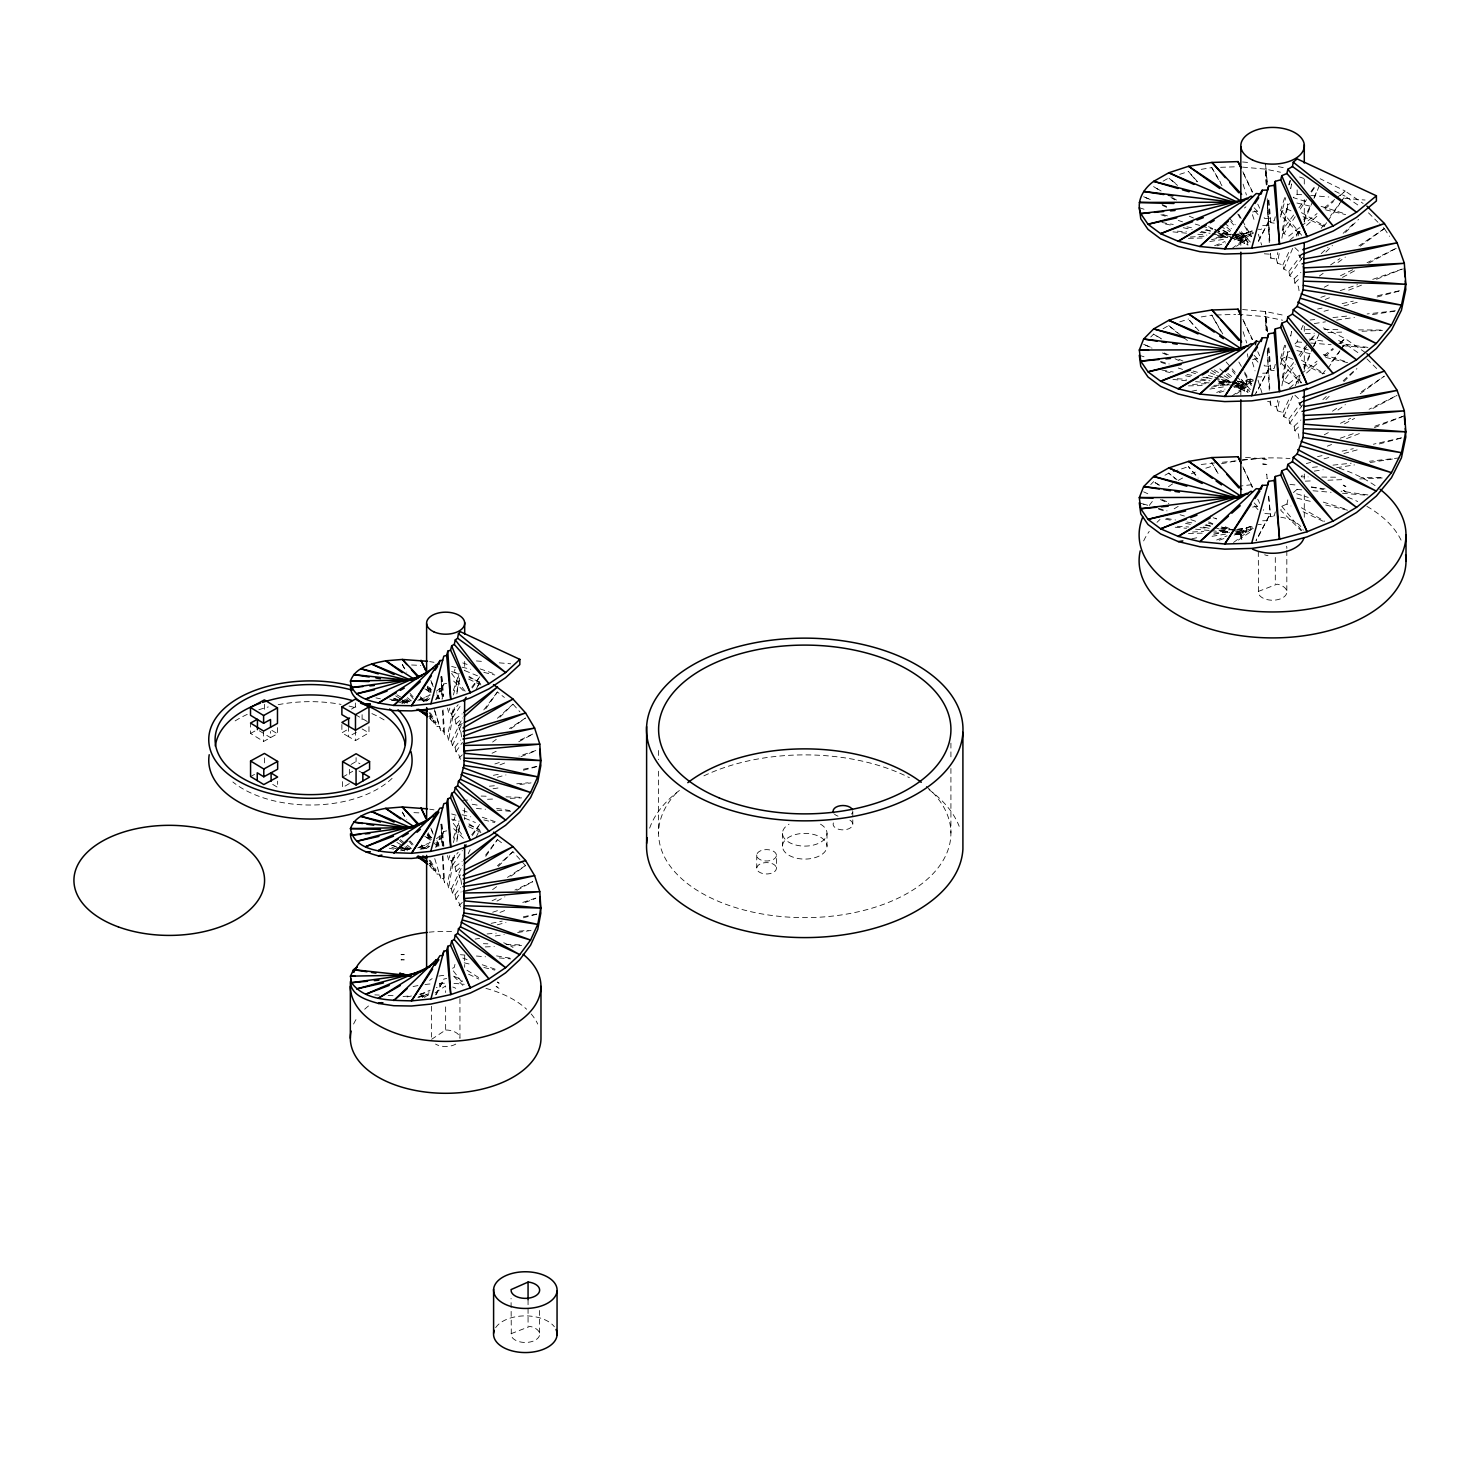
<?xml version="1.0" encoding="UTF-8"?>
<svg xmlns="http://www.w3.org/2000/svg" width="1480" height="1480" viewBox="0 0 1480 1480"><rect width="100%" height="100%" fill="white"/><g stroke="black" fill="none" stroke-linecap="round" stroke-linejoin="round"><path stroke-width="0.75" stroke-dasharray="5 3.75" d="M1230.176 237.429L1240.998 240.981L1240.943 237.596L1232.248 235.024L1241.517 236.467L1241.35 239.871L1234.653 238.465M1230.176 385.004L1240.998 388.537L1240.943 385.151L1232.248 382.58L1241.517 384.023L1241.35 387.427L1236.892 386.483M1236.892 534.058L1241.35 534.983L1241.517 531.598L1236.966 530.802M1241.868 539.663A31.765 18.352 0 0 1 1240.832 535.871L1240.943 532.707L1232.248 530.136M1232.026 234.506L1243.441 235.209L1243.071 238.632L1236.281 237.984M1232.026 382.062L1243.441 382.765L1243.071 386.188L1231.767 385.096M1232.026 529.637L1243.441 530.321L1243.071 533.744L1231.767 532.671M1240.998 240.981L1241.757 238.724L1233.358 235.117M1240.998 388.537L1241.757 386.28L1233.358 382.673M1240.832 245.292L1240.943 237.596M1240.832 395.142L1240.943 385.151M1240.832 535.871L1240.943 532.707M1295.019 343.897L1297.146 341.899L1297.775 337.459M1233.099 234.451L1246.641 233.618L1246.086 237.096L1236.855 237.3M1236.855 384.856L1246.086 384.671L1246.641 381.193L1237.613 381.729M1237.613 529.285L1246.641 528.749L1246.086 532.226L1236.855 532.43M460.465 759.351L458.245 753.376L455.951 751.729L455.026 747.123L452.418 745.772L451.382 741.295L448.588 740.259L454.49 707.144M456.858 693.898L459.614 678.432M460.465 906.907L458.245 900.932L455.951 899.285L455.026 894.697L452.418 893.328L451.382 888.851L448.588 887.834L454.49 854.7M456.858 841.454L459.614 825.988M1299.033 290.746L1298.478 286.491L1294.852 283.087L1294.149 278.703L1289.709 275.761L1288.877 271.488L1283.826 269.12L1282.883 264.939L1277.444 263.218L1279.46 251.896M1281.883 238.299L1287.952 204.314M1290.782 188.46L1291.578 183.927L1290.671 188.404M1299.033 438.524L1298.478 434.065L1294.852 430.643L1294.149 426.259L1289.709 423.336L1288.877 419.043L1283.826 416.694L1282.883 412.513L1277.444 410.793L1279.46 399.452M1281.883 385.855L1287.952 351.87M1290.782 336.016L1291.578 331.483L1290.671 335.96M459.632 678.062L456.488 693.324M459.632 825.618L456.488 840.88M1277.444 263.218L1276.445 259.167L1277.777 252.525M1282.235 230.436L1287.582 203.926M1277.444 410.793L1276.445 406.723L1277.777 400.1M1282.235 377.992L1287.582 351.482M448.588 740.259L447.496 735.912L453.657 706.774M448.588 887.834L447.496 883.468L453.657 854.33M1252.561 232.046L1250.97 231.583L1250.248 235.154L1236.781 237.263M1252.561 379.62L1250.97 379.157L1250.248 382.71L1236.781 384.837M1252.561 527.176L1250.97 526.713L1250.248 530.265L1236.781 532.393M465.183 691.234L451.659 673.604L454.286 672.29L454.952 669.256M454.952 816.812L454.286 819.846L451.659 821.178L463.832 837.033M454.952 964.386L454.286 967.402L451.659 968.734L463.832 984.589M1287.841 499.833L1286.953 504.07L1290.986 505.993M1290.986 210.863L1286.953 208.958L1281.754 211.122L1280.792 215.248L1301.068 235.468M1293.002 359.381L1286.953 356.514L1281.754 358.678L1280.792 362.804L1301.068 383.024M1286.953 504.07L1281.754 506.252L1280.792 510.36L1301.068 530.599M446.683 683.316L443.815 683.963L442.724 688.107L439.93 688.422L438.894 692.437L436.286 692.418M446.683 830.872L443.815 831.52L442.724 835.682L439.93 835.978L438.894 840.011L436.286 839.993M436.286 994.579L443.815 979.094L446.683 978.428M1275.279 216.765L1274.262 220.761L1268.656 221.612L1256.983 243.405M1275.279 364.321L1274.262 368.335L1268.656 369.168L1254.855 394.92M1275.279 511.895L1274.262 515.891L1268.656 516.742L1255.928 540.515M1268.656 221.612L1257.538 243.349M1268.656 369.168L1256.409 392.885M1268.656 516.742L1256.409 540.459M460.465 731.527L458.245 725.533L455.988 723.868L455.026 719.28L452.454 717.911L451.382 713.452L448.625 712.398L449.809 708.051M453.398 694.99L458.763 675.417M460.465 879.083L458.245 873.089L455.988 871.424L455.026 866.836L452.454 865.467L451.382 861.009L448.625 859.954L449.809 855.607M453.398 842.564L458.763 822.973M1280.441 217.042L1285.75 197.691M1289.302 184.797L1290.467 180.505M1280.441 364.598L1285.75 345.247M1280.514 210.789L1285.269 195.656M1288.673 184.871L1290.024 180.542M1280.514 358.345L1285.269 343.231M453.306 690.66L459.115 673.252M453.306 838.216L459.115 820.808M1303.085 325.286L1301.197 329.282L1310.355 329.374M452.418 745.772L462.093 723.11M477.892 686.017L479.816 681.947M452.418 893.328L460.336 874.791M1283.826 269.12L1292.688 248.344M1297.997 235.875L1300.661 229.641M1304.213 221.334L1313.074 200.54M1313.963 198.468L1320.16 183.927M1283.826 416.694L1292.688 395.9M1297.997 383.431L1300.661 377.197M1304.213 368.89L1310.411 354.349M1313.963 346.024L1319.272 333.555M1314.203 197.228L1317.607 189.625M1313.352 346.69L1317.607 337.181M476.098 689.68L479.649 681.891L469.049 677.544M476.098 837.236L479.816 829.503M1282.883 264.939L1289.543 250.546M1296.221 236.153L1300.032 227.92M1303.843 219.706L1310.503 205.294M1282.883 412.513L1289.543 398.101M1295.259 385.762L1300.032 375.495M1303.843 367.262L1312.409 348.743M451.382 741.295L462.26 718.577M451.382 888.851L462.26 866.133M468.198 853.757L470.178 849.631M435.546 699.763L443.815 683.963M435.546 847.337L443.815 831.52M435.546 994.893L443.815 979.094M436.286 699.466L442.724 688.107M436.286 847.023L442.724 835.682M1229.455 236.319L1242.016 242.128L1243.921 240.038L1237.965 236.504M1235.745 386.779L1242.016 389.684L1243.921 387.594L1237.965 384.06M1302.215 475.228L1301.197 476.838L1308.08 476.912M452.454 717.911L461.15 704.832M472.342 687.996L478.558 678.654M452.454 865.467L462.389 850.519M472.342 835.571L478.558 826.229M1299.44 227.624L1288.877 236.06L1283.882 233.692L1295.204 216.672M1300.236 209.106L1306.526 199.652M1311.558 192.085L1315.332 186.406M1299.847 378.936L1289.764 387.908L1288.877 383.616L1283.882 381.248L1295.204 364.228M1300.236 356.661L1306.526 347.208M1311.558 339.642L1315.332 333.962M455.951 751.729L462.426 742.405M485.755 708.809L497.428 692.011L504.402 697.45M455.951 899.285L461.131 891.83M485.755 856.365L497.428 839.586L485.163 855.68M1289.709 275.761L1302.881 256.798M1323.971 226.477L1326.598 222.685M1327.911 220.779L1339.77 203.722M1341.083 201.817L1345.043 196.137L1357.771 204.943M1289.709 423.336L1302.881 404.373M1327.911 368.335L1339.77 351.278M1341.083 349.373L1345.043 343.693L1359.565 353.739M1342.453 199.671L1330.631 215.692M1339.862 350.779L1330.631 363.248M1341.158 349.003L1345.043 343.693L1336.81 339.642M1293.594 215.044L1282.883 229.529L1283.882 233.692M1298.941 207.792L1304.305 200.559M1311.003 191.512L1315.017 186.073M1293.594 362.6L1282.883 377.086L1283.882 381.248M1298.941 355.367L1308.32 342.694M1309.652 340.881L1313.667 335.442M497.428 692.011L483.793 709.901M1288.877 271.488L1302.345 253.487M1321.215 228.29L1325.248 222.888M1288.877 419.043L1302.345 401.043M1322.547 374.052L1325.248 370.463M455.026 747.123L460.502 740.037M455.026 894.697L460.502 887.593M451.382 713.452L458.153 704.721M471.695 687.257L479.816 676.785M451.382 861.009L458.153 852.277M471.695 834.831L479.816 824.36M1150.737 337.014L1153.678 334.073M1150.737 484.571L1153.678 481.629M459.041 758.075L462.296 754.818M499.87 717.226L512.931 704.166L497.391 718.281M459.041 905.649L462.296 902.375M498.242 866.429L512.931 851.721L519.961 859.455M1294.852 283.087L1299.755 278.185M1325.895 252.025L1332.444 245.495M1345.505 232.416L1358.585 219.336M1294.852 430.643L1299.755 425.74M1325.895 399.582L1329.17 396.325M1343.877 381.6L1356.938 368.539M1297.146 189.903L1297.146 194.324L1293.261 197.617L1308.264 202.297M1297.146 489.251L1293.261 492.729L1308.264 497.428M1294.149 278.703L1300.902 272.431M1321.178 253.635L1327.948 247.382M1343.156 233.285L1353.293 223.887M1294.149 426.259L1300.902 419.987M1322.88 399.637L1326.246 396.511M1343.156 380.841L1353.293 371.443M512.931 851.721L497.391 865.837M455.988 723.868L462.63 717.948M455.988 871.424L462.63 865.523M1289.764 240.334L1299.847 231.38M1306.562 225.404L1318.329 214.952M1325.062 208.976L1333.461 201.521M1340.177 195.545L1345.227 191.068L1363.154 203.482M1306.562 372.979L1318.329 362.526M1325.062 356.55L1333.461 349.077M1340.177 343.101L1345.227 338.624L1364.948 352.296M1232.784 236.208L1244.366 243.479L1247.326 241.684L1247.955 245.199L1233.876 233.248M1232.784 383.782L1244.366 391.035L1247.326 389.24L1247.955 392.552L1233.876 380.804M1301.197 226.218L1317.052 213.564M1324.082 207.94L1334.664 199.504M1336.422 198.098L1345.227 191.068L1320.16 178.728M1288.877 383.616L1299.44 375.18M1301.197 373.774L1317.052 361.12M1324.082 355.496L1332.888 348.466M1339.937 342.842L1345.227 338.624L1320.364 326.396M424.039 700.984L429.329 696.803M436.397 691.216L439.93 688.422M424.039 848.54L429.329 844.359M436.397 838.772L439.93 835.978M422.263 997.502L429.329 991.914M455.026 719.28L462.112 713.897M455.026 866.836L462.112 861.452M1231.748 248.732L1253.264 232.453M1231.748 396.289L1253.264 380.009M1233.543 542.494L1253.264 527.583M1244.402 208.014L1245.901 206.886M492.599 742.054L496.263 739.39M510.877 728.697L525.511 718.004L509.398 728.586M1319.42 276.039L1323.139 273.338M1337.976 262.478L1345.394 257.058M1360.231 246.217L1384.336 228.586L1379.582 223.869M492.599 889.628L498.094 885.614M510.877 876.253L525.511 865.578L521.349 860.99M1337.976 410.053L1345.394 404.614M1360.231 393.773L1384.336 376.142L1358.918 393.421M1384.336 228.586L1358.918 245.865M426.185 701.058L429.811 698.597M1236.429 246.272L1251.729 235.912M426.185 848.614L429.811 846.153M1236.429 393.828L1251.729 383.468M424.371 997.409L429.811 993.709M1238.335 540.089L1251.729 531.024M1330.594 264.92L1340.029 258.556M1332.481 411.2L1338.142 407.389M525.511 865.578L507.455 877.399M435.12 992.895L445.647 985.902L445.647 992.525M431.605 1039.33L445.647 1030.006L445.647 1003.551M428.738 716.616L430.199 715.857L430.902 719.613L432.845 719.058L433.696 722.906L436.026 722.61L437.026 726.588L439.653 726.588L440.707 730.676L443.519 731.009L444.629 735.227L447.496 735.912M428.738 864.172L430.199 863.413L430.902 867.169L432.845 866.614L433.696 870.481L436.026 870.185L437.026 874.144L439.653 874.144L440.707 878.232L443.519 878.584L444.629 882.783L447.496 883.468M428.756 688.718L430.199 688.015L430.921 691.715L424.779 688.866M342.583 777.167L352.721 771.265M349.354 783.586L342.583 787.545L342.583 781.329M351.5 709.105L355.348 706.885L358.733 708.827M341.88 724.515L341.88 732.822L347.652 729.492M356.31 732.267L348.614 736.707L341.88 732.822M348.614 726.329L348.614 736.707L355.478 740.611L368.964 732.841L368.964 724.534M351.038 764.457L356.088 761.534L359.936 763.754M1163.077 181.171L1168.867 177.915M1163.077 328.726L1168.719 325.526L1181.891 336.089M1164.964 475.228L1168.867 473.045M277.482 727.587L277.482 733.803L263.607 741.443L250.508 733.451L250.508 723.073M250.508 733.451L257.446 729.659M250.564 776.556L254.523 774.391M1324.267 287.231L1328.319 285.048M1342.471 277.389L1356.623 269.73M1368.741 263.163L1397.046 247.845L1367.021 262.737M518.759 741.739L532.596 734.246M1324.267 434.805L1328.319 432.604M1344.487 423.854L1354.607 418.378M1372.793 408.536L1397.046 395.401M496.984 901.08L504.902 896.806M516.779 890.368L532.596 881.803M1289.857 203.667L1287.841 204.721L1286.953 208.958M1289.857 351.223L1287.841 352.277L1286.953 356.514M1395.085 396.381L1369.055 409.294M1340.473 275.743L1352.72 269.73M1340.473 423.299L1350.685 418.304M458.245 725.533L462.315 723.572M532.726 734.062L516.982 741.554M532.726 881.618L514.892 890.091M492.045 753.246L496.188 751.285M492.045 900.802L496.188 898.86M1258.277 591.463L1277.129 584.174A14.301 8.251 0 0 1 1281.995 598.179A14.301 8.251 0 0 1 1258.536 593.61L1258.277 549.58M511.062 1333.702L529.896 1326.395A14.301 8.251 0 0 1 534.779 1340.418A14.301 8.251 0 0 1 511.303 1335.848L511.062 1298.423M417.786 700.318L430.125 695.063M417.786 847.892L430.125 842.62M419.839 994.579L430.125 990.176M1214.599 245.736L1224.996 241.536M1235.411 237.355L1252.08 230.64M1216.671 392.459L1224.996 389.092M1237.502 384.079L1252.08 378.214M1216.671 540.015L1227.086 535.834M1237.502 531.635L1252.08 525.77M1325.155 299.46L1329.428 297.776M1348.687 290.191L1361.526 285.141M1376.511 279.257L1402.189 269.157M499.981 764.846L506.271 762.385M520.923 756.613L535.594 750.841M1327.301 446.183L1331.574 444.5M1346.541 438.598L1361.526 432.715M1374.365 427.646L1402.189 416.713M499.981 912.42L506.271 909.941M525.104 902.523L535.594 898.397M1294.889 247.66L1298.478 251.082L1299.052 255.541L1303.325 253.95M1294.889 395.216L1298.478 398.638L1299.052 403.096L1303.325 401.506M1402.226 269.046L1372.571 279.443M1404.317 415.861L1372.571 427.017M1320.845 297.351L1325.155 295.871M1340.233 290.635L1357.475 284.678M1340.233 438.21L1355.329 432.974M1217.097 245.81L1225.607 242.886M1234.117 239.945L1253.264 233.359M1219.224 392.644L1225.607 390.443M1234.117 387.519L1253.264 380.915M422.263 700.836L428.812 698.579M1219.224 540.2L1225.607 537.999M1234.117 535.076L1253.264 528.471M420.079 849.15L428.812 846.135M417.897 997.464L428.812 993.709M535.834 750.527L518.981 756.095M535.834 898.082L521.163 902.93M1179.727 174.344L1188.588 171.458M1179.727 321.9L1188.588 319.014M1173.215 471.621L1188.588 466.57M494.875 763.957L499.26 762.533M492.692 912.235L499.26 910.089M418.711 996.798L425.241 994.764L420.801 995.096M1324.008 311.262L1328.43 310.06M1343.914 305.897L1359.38 301.754M1377.066 296.999L1401.375 290.45M1306.322 463.573L1310.744 462.389M1324.008 458.819L1330.649 457.024M1343.914 453.472L1359.38 449.31M1379.267 443.963L1401.375 438.025M497.262 777.278L505.975 774.928M523.402 770.248L536.482 766.732M497.262 924.834L505.975 922.503M523.402 917.804L536.482 914.288M1252.672 211.954L1257.26 211.122L1258.204 214.785L1253.727 209.716M1252.672 359.511L1257.26 358.678L1258.204 362.36L1253.727 357.291M1252.672 507.066L1257.26 506.252L1258.204 509.916L1253.727 504.846M1399.47 290.746L1375.623 296.167M1401.579 437.803L1373.385 444.222M1236.041 460.928L1220.352 462.445M402.726 702.797L411.403 700.854M420.061 698.912L428.719 696.988M400.562 850.834L411.403 848.41M420.061 846.486L428.719 844.543M407.055 996.947L411.403 995.985M420.061 994.042L428.719 992.1M1317.57 309.061L1322.029 308.081M1342.12 303.604L1353.293 301.125M1317.57 456.636L1322.029 455.637M1342.12 451.16L1353.293 448.681M536.851 766.418L522.07 769.508M536.851 913.993L519.85 917.526M1211.528 239.631L1229.066 236.06M1237.817 234.266L1250.97 231.583M1191.826 391.22L1198.393 389.869M1211.528 387.187L1229.066 383.616M1237.817 381.84L1250.97 379.157M1191.826 538.776L1198.393 537.443M1213.73 534.317L1229.066 531.172M1237.817 529.396L1250.97 526.713M493.358 775.335L499.981 774.003M491.157 923.354L502.183 921.115M1221.481 463.74L1235.763 460.946M1201.242 169.349L1211.769 167.61L1220.445 182.355M1201.242 316.924L1211.991 315.166M1201.242 464.48L1218.262 462.519M1209.826 241.518L1225.551 239.039M1209.826 389.074L1225.551 386.595M1212.064 536.297L1225.551 534.169M423.299 701.224L427.776 700.521M421.042 849.132L427.776 848.077M419.081 997.002L428.108 995.596M1314.277 323.565L1325.451 321.845M1336.644 320.106L1354.533 317.349M1372.423 314.593L1394.789 311.133M1314.277 471.121L1323.213 469.752M1336.644 467.68L1354.533 464.905M1370.184 462.5L1394.789 458.689M493.043 788.748L499.74 787.712M519.869 784.604L531.043 782.883M475.154 939.079L479.631 938.394M495.282 935.971L504.218 934.583M517.63 932.511L531.043 930.439M442.724 983.238L439.93 983.553L438.894 987.567L436.286 987.548M1395.362 310.8L1367.132 313.945M1242.293 460.021L1255.133 458.541A133.44 77.052 0 0 1 1289.968 458.541M1399.451 457.894L1369.426 461.261M1310.189 320.032L1314.739 319.532M1332.962 317.589L1346.633 316.128M1312.464 467.347L1319.291 466.607M1332.962 465.146L1351.185 463.203M1242.312 460.114L1259.48 458.541L1242.312 457.079M489.362 786.195L496.207 785.602M516.724 783.808L528.138 782.809M487.068 933.954L496.207 933.159M519.018 931.179L528.138 930.384M402.246 959.725L400.988 959.836L404.225 959.836L402.32 959.873M401.136 701.502L410.127 700.798M419.136 700.114L428.127 699.411M403.393 848.891L410.127 848.373M419.136 847.67L428.127 846.967M403.023 996.484L409.683 995.966M1190.272 237.041L1206.052 236.079M1217.319 235.394L1230.842 234.58M1192.529 384.467L1206.052 383.653M1219.576 382.821L1235.356 381.877M1192.529 532.023L1203.795 531.338M1219.576 530.395L1235.356 529.433M1267.657 225.497L1262.218 225.663L1261.274 229.437L1258.13 229.215M1267.657 373.053L1262.218 373.238L1261.274 376.993L1258.13 376.789M1267.657 520.609L1262.218 520.793M1305.267 333.592L1314.351 333.222M1327.967 332.649L1343.859 332.001M1362.026 331.261L1382.468 330.429M1305.267 481.148L1312.076 480.871M1327.967 480.223L1343.859 479.576M1359.75 478.928L1382.468 477.985M462.556 800.292L471.639 799.922M487.53 799.274L494.339 798.996M510.212 798.349L521.571 797.887M485.255 946.923L494.339 946.553M510.212 945.905L521.571 945.443M1220.593 167.314L1237.798 166.722M1216.283 315.018L1235.652 314.371M1268.453 496.188L1270.617 516.705L1274.225 516.594M1188.44 238.317L1204.591 237.984M1216.116 237.743L1227.642 237.485M1188.44 385.873L1204.591 385.54M1213.803 385.337L1227.642 385.059M1188.44 533.448L1202.278 533.152M1213.803 532.911L1227.642 532.615M437.044 698.69L439.653 698.745L436.693 692.659M427.998 836.015L437.044 846.264L439.653 846.301L436.693 840.233M1264.327 253.802L1269.84 254.171L1270.839 258.112L1276.445 259.167M1380.933 330.059L1358.511 329.874M1380.933 477.615L1360.805 477.466M1324.119 329.522L1340.159 329.689M1321.825 477.06L1337.883 477.226M404.484 668.609L402.394 664.613M404.484 816.165L402.394 812.168M481.13 796.055L487.901 796.277M505.975 796.851L521.774 797.35M483.387 943.685L487.901 943.833M505.975 944.407L521.774 944.924M411.607 665.001L420.82 665.39M413.919 812.649L420.82 812.946M391.423 700.502L400.654 700.928M402.967 701.021L409.886 701.335M402.967 848.595L409.886 848.91M374.847 994.875L379.269 995.078M388.093 995.467L394.716 995.781M1177.248 231.176L1186.387 231.731M1200.077 232.564L1209.197 233.119M1218.336 233.674L1229.751 234.376M1177.248 378.75L1186.387 379.305M1200.077 380.138L1209.197 380.693M1218.336 381.248L1229.751 381.933M1177.248 526.307L1188.662 526.991M1200.077 527.694L1209.197 528.249M1220.611 528.934L1229.751 529.488M1258.13 524.346L1261.274 524.346M1234.745 533.817L1240.961 534.28M1297.146 194.324L1301.678 194.713M1310.725 195.471L1328.855 196.988M1344.71 198.32L1365.078 200.041M1297.146 341.899L1301.678 342.269M1310.725 343.027L1331.112 344.729M1342.434 345.673L1367.335 347.745M1297.146 489.454L1301.678 489.825M1313.001 490.768L1331.112 492.285M1342.434 493.229L1367.335 495.301M476.412 660.931L483.257 661.505M499.26 662.837L510.693 663.798M476.412 808.469L485.551 809.227M496.966 810.189L510.674 811.318M460.41 954.711L464.979 955.081M476.412 956.024L485.551 956.802M499.26 957.93L510.674 958.892M1242.571 161.986L1249.398 162.578M1242.571 167.129L1265.345 169.108L1280.441 172.217M1242.571 309.542L1265.345 311.503L1284.696 315.481M1238.02 314.315L1265.345 316.664L1282.568 320.216M1172.956 231.879L1186.534 233.192M1197.838 234.266L1206.885 235.135M1218.188 236.227L1227.235 237.096M1172.956 379.435L1186.534 380.749M1195.581 381.618L1209.142 382.932M1218.188 383.801L1229.51 384.893M1175.213 527.213L1186.534 528.304M1195.581 529.174L1209.142 530.488M1211.417 530.71L1229.51 532.449M1270.562 400.914L1270.839 405.668L1276.445 406.723M1367.927 347.393L1338.79 343.305M1367.927 494.949L1341.065 491.194M1274.225 223.147L1270.895 222.666L1269.84 218.744L1264.383 218.337L1263.347 214.563M1309.171 339.087L1325.118 341.362M1274.225 370.703L1270.895 370.222L1269.84 366.319L1264.383 365.911L1263.347 362.119M1311.447 486.976L1325.118 488.918M1269.84 513.875L1264.383 513.468L1263.347 509.675M429.663 661.615L433.992 662.3M429.663 809.19L433.992 809.856M393.107 699.43L399.914 700.54M402.171 700.91L408.98 702.001M397.639 847.726L408.98 849.557M472.194 804.251L478.835 805.361M496.559 808.321L509.86 810.559M496.559 955.895L509.86 958.115M1267.583 401.339L1269.84 401.728L1270.839 405.668M1161.892 222.481L1173.27 224.479M1186.905 226.884L1191.456 227.679M1205.109 230.066L1211.935 231.269M1214.211 231.676L1230.139 234.469M1161.892 370.037L1173.27 372.035M1186.905 374.44L1193.731 375.643M1202.833 377.233L1211.935 378.843M1214.211 379.232L1230.139 382.025M1166.444 518.407L1175.545 519.998M1186.905 521.996L1193.731 523.199M1205.109 525.197L1211.935 526.399M1221.037 527.99L1234.69 530.395M1278.332 166.611L1284.696 167.924M1222.332 527.305L1230.38 528.952L1222.092 525.4M1165.389 223.998L1172.086 225.386M1183.26 227.717L1192.196 229.585M1201.131 231.454L1210.067 233.322M1212.305 233.803L1225.717 236.597M1165.389 371.554L1172.086 372.96M1185.498 375.754L1192.196 377.16M1201.131 379.028L1210.067 380.897M1219.002 382.765L1227.956 384.634M1165.389 519.11L1172.086 520.516M1185.498 523.31L1192.196 524.716M1203.37 527.047L1210.067 528.452M1219.002 530.321L1227.956 532.19M375.939 697.876L380.379 698.801M389.24 848.225L393.68 849.15M461.982 667.166L470.751 669.238M483.868 672.383L494.82 674.991M461.982 814.721L470.751 816.812M483.868 819.938L494.82 822.547M464.184 962.814L470.751 964.368M483.868 967.495L494.82 970.103M1296.906 203.001L1312.409 206.701M1325.692 209.864L1345.635 214.619M1296.906 350.575L1312.409 354.257M1325.692 357.439L1347.836 362.711M1296.906 498.131L1312.409 501.831M1325.692 504.995L1347.836 510.267M451.622 666.407L456.007 667.61M451.622 813.963L456.007 815.184M451.622 671.568L456.007 672.79M451.622 819.143L456.007 820.364M393.532 698.264L400.155 700.114M402.375 700.743L408.998 702.593M391.331 845.191L400.155 847.688M402.375 848.299L408.998 850.168M1143.522 504.051L1147.758 505.272M1162.67 214.489L1169.2 216.413M1195.285 224.109L1199.633 225.404M1201.797 226.033L1212.675 229.252M1214.858 229.881L1230.065 234.376M1160.486 361.416L1169.2 363.988M1193.102 371.036L1197.449 372.312M1208.328 375.532L1212.675 376.808M1221.37 379.38L1230.065 381.951M1158.322 508.343L1167.017 510.896M1180.06 514.744L1184.407 516.039M1208.328 523.087L1212.675 524.364M1221.37 526.936L1230.065 529.507M1321.122 206.331L1344.691 213.694M1295.407 345.839L1308.264 349.872M1323.268 354.553L1344.691 361.25M1323.268 502.109L1344.691 508.824M1139.304 207.7L1145.798 209.809M1160.93 214.767L1165.26 216.191M1178.246 220.446L1182.576 221.852M1206.385 229.641L1210.696 231.065M1219.354 233.896L1228.012 236.726M1139.304 355.256L1145.798 357.383M1160.93 362.341L1167.424 364.469M1178.246 368.002L1182.576 369.408M1191.234 372.257L1195.562 373.663M1206.385 377.215L1210.696 378.621M1219.354 381.452L1228.012 384.282M1139.304 502.812L1145.761 504.921M1158.655 509.157L1165.111 511.266M1190.919 519.702L1197.376 521.83M1205.96 524.641L1212.416 526.751M1214.562 527.454L1227.475 531.672M389.684 699.06L402.764 703.333M391.867 847.318L398.398 849.465M1299.588 176.99L1303.714 178.377M462.796 662.948L467.107 664.428M480.057 668.886L495.171 674.103M462.796 810.504L467.107 812.002M482.221 817.201L495.171 821.659M462.796 958.078L467.107 959.558M482.221 964.757L495.171 969.215M1213.23 517.741L1216.56 518.925L1210.807 515.521M1250.248 235.154L1246.641 233.618M1250.248 382.71L1246.641 381.193M1250.248 530.265L1246.641 528.749M464.812 670.625L477.541 675.842M464.812 818.2L475.413 822.529M469.049 825.1L479.649 829.448M399.36 698.708L407.888 702.241M399.36 846.283L407.888 849.816M1145.668 197.562L1151.792 200.17M1145.668 345.136L1151.792 347.726M1162.022 204.499L1168.312 207.2M1189.291 216.21L1193.491 218.004M1222.869 230.621L1231.267 234.21M1164.112 352.962L1168.312 354.756M1178.802 359.252L1183.001 361.065M1210.289 372.775L1214.47 374.57M1216.579 375.476L1231.267 381.785M1162.022 499.611L1168.238 502.275M1143.614 196.71L1149.905 199.597M1162.466 205.406L1166.647 207.329M1208.513 226.662L1212.712 228.586M1214.803 229.567L1227.364 235.357M1143.614 344.267L1151.995 348.133M1162.466 352.962L1166.647 354.886M1175.027 358.752L1179.208 360.695M1214.803 377.123L1227.364 382.913M1143.614 491.823L1147.814 493.765M1160.413 499.574L1168.812 503.459M1208.679 521.866L1212.879 523.809M394.55 698.69L404.799 703.426M392.496 845.302L404.799 850.982M424.779 836.422L430.921 839.29L428.238 832.648M1303.085 216.617L1323.25 226.181M1303.085 364.173L1323.25 373.756M1303.085 511.729L1323.25 521.312M454.286 672.29L458.375 674.232M468.605 679.08L480.889 684.907M468.605 826.635L480.889 832.463M468.605 974.21L478.835 979.057M1334.757 191.068L1345.043 196.137M367.243 721.482L355.348 714.655M362.101 728.937L368.964 732.841M358.974 770.988L362.841 773.207M396.936 694.823L402.8 698.227M404.762 699.356L408.665 701.613M396.936 842.398L402.8 845.783M404.762 846.912L408.665 849.187M1301.42 212.621L1324.656 226.144M1301.42 360.177L1324.656 373.719M1301.42 507.733L1324.656 521.274M1161.116 190.994L1153.567 186.572L1159.358 190.217M1161.116 338.55L1153.567 334.129L1161.301 338.976M1159.229 485.015L1153.567 481.703L1159.247 485.274M1172.53 197.691L1176.508 200.041M1220.13 225.922L1230.028 231.805M1214.173 369.945L1222.11 374.662M1224.09 375.828L1230.028 379.361M271.876 730.38L277.482 733.803M259.315 730.805L270.544 737.651L270.544 731.435M272.727 784.382L277.648 787.379L277.648 781.163M1246.086 237.096L1243.441 235.209M1246.086 384.671L1243.441 382.765M1246.086 532.226L1243.441 530.321M1170.958 197.469L1174.824 199.893M1223.128 230.159L1230.842 235.006M1211.528 370.463L1217.319 374.089M1219.261 375.31L1230.842 382.562M395.678 695.877L401.506 699.541M403.467 700.762L407.351 703.204M399.563 845.894L407.351 850.76M468.938 676.323L480.63 683.668M468.938 823.879L480.63 831.242M466.977 970.214L480.63 978.798M427.184 687.571L430.957 689.995M427.184 835.127L432.845 838.772M497.465 982.147L499.093 983.257L497.558 982.054M426.332 689.754L431.882 693.713M426.332 837.329L431.882 841.269M497.558 839.641L504.402 845.006M407.351 697.654L410.867 700.466M400.322 839.623L405.594 843.822M407.351 845.21L410.867 848.022M1175.305 183.243L1168.719 177.97L1177.525 185.444M1176.952 479.687L1168.719 473.101L1175.73 479.058M1224.293 222.962L1231.379 228.715M1238.464 234.488L1247.326 241.684M1183.538 337.403L1188.847 341.732M1227.827 373.404L1233.155 377.714M1234.93 379.157L1247.326 389.24M1226.828 227.273L1232.119 231.75M1168.719 325.526L1177.525 333M1219.779 368.853L1232.119 379.324M406.427 698.856L409.923 701.816M399.452 840.492L409.923 849.372M1368.482 212.843L1377.991 222.296M1366.891 358.845L1377.991 369.852M453.657 681.077L464.368 691.752M453.657 828.634L464.368 839.308M453.657 976.208L462.833 985.347M428.386 686.739L431.439 689.957M428.386 834.313L434.51 840.733M1254.133 207.774L1257.26 211.122M1254.133 355.329L1257.26 358.678M1254.133 502.885L1257.26 506.252M1243.071 238.632L1241.517 236.467M1243.071 386.188L1241.517 384.023M1243.071 533.744L1241.517 531.598M513.042 704.24L519.961 711.899M1197.413 181.615L1188.403 171.477L1197.172 181.837M1198.911 330.854L1188.403 319.051L1195.711 327.672M1195.914 475.043L1188.403 466.607L1198.097 478.096M410.053 693.399L413.087 696.821M429.792 715.635L432.845 719.058M410.053 840.973L413.087 844.377M429.792 863.21L432.845 866.614M427.998 688.459L434.029 695.285M1229.159 217.856L1235.208 224.775M1241.258 231.694L1250.322 242.072M1226.125 361.953L1230.657 367.151M1232.174 368.871L1235.208 372.35M1241.258 379.269L1251.84 391.368M1230.731 221.538L1233.654 224.978M1239.482 231.879L1249.712 243.96M1232.192 370.814L1235.116 374.274M1236.577 375.994L1249.712 391.534M410.349 695.304L413.272 698.745M429.311 717.726L433.696 722.906M408.887 841.14L413.272 846.32M429.311 865.301L433.696 870.481M1281.754 211.122L1302.345 236.042M1281.754 358.678L1302.345 383.598M1281.754 506.252L1302.345 531.172M1299.052 255.541L1301.678 259.333M1299.052 403.096L1301.678 406.889M1384.448 228.715L1389.498 236.356M402.246 664.613L406.778 672.16M402.246 812.168L406.778 819.735M421.393 697.395L423.65 701.279M430.403 712.916L436.026 722.61M421.393 844.951L423.65 848.836M430.403 860.472L436.026 870.185M1238.852 214.452L1241.147 218.467M1242.312 220.465L1251.507 236.523M1222.758 333.943L1211.769 315.166L1221.962 333.315M1238.852 362.008L1243.459 370.037M1244.606 372.035L1251.507 384.079M1211.769 167.61L1221.962 185.758M1237.798 213.971L1240.055 218.004M1244.588 226.07L1250.248 236.134M1244.588 373.626L1251.377 385.725M420.19 696.599L422.429 700.595M429.163 712.583L437.026 726.588M429.163 860.139L437.026 874.144M430.81 680.504L432.771 684.555M430.81 828.079L432.771 832.13M1242.886 171.773L1252.635 192.141M1242.886 319.329L1252.635 339.716M1242.886 466.903L1252.635 487.272M1243.663 173.752L1252.136 191.993M1257.778 204.148L1259.665 208.199M1243.663 321.308L1252.136 339.549M1257.778 351.722L1259.665 355.774M1243.663 468.882L1252.136 487.124M1257.778 499.278L1259.665 503.329M431.346 682.539L433.214 686.591M436.989 694.693L438.857 698.745M431.346 830.095L433.214 834.147M436.989 842.25L438.857 846.301M1240.832 238.428L1241.35 239.871M1240.832 385.984L1241.35 387.427M1240.832 533.559L1241.35 534.983M1243.108 184.149L1246.419 195.027M1252.395 214.619L1254.707 221.593M1258.352 234.21L1261.663 245.088M1243.108 331.705L1246.734 342.971M1252.395 362.175L1255.04 370.888M1258.037 380.082L1262.014 393.18M427.313 686.147L429.903 694.657M434.454 709.568L439.653 726.588M427.461 687.146L429.44 693.676M434.75 711.085L440.707 730.676M427.313 833.702L429.903 842.231M434.75 858.641L440.707 878.232M447.496 708.069L448.625 712.398M447.496 855.625L448.625 859.954M436.026 842.342L437.044 846.264M1247.326 353.812L1247.992 357.291M1243.921 240.038L1244.366 243.479M1243.921 387.594L1244.366 391.035M460.928 732.138L461.557 736.91M460.928 879.712L461.557 884.485M1267.213 182.04L1265.567 163.984L1267.176 184.519M1268.86 200.096L1270.895 222.666M1267.417 331.853L1265.567 311.558L1267.176 332.094M1268.86 347.652L1270.895 370.222M1267.139 478.577L1266.732 474.081L1267.083 478.502M1268.767 496.522L1270.617 516.705M441.873 676.563L443.667 696.359M441.873 824.138L443.871 846.116M1241.757 238.724L1242.016 242.128M1241.757 386.28L1242.016 389.684M1268.416 200.503L1269.84 218.744M1268.416 348.059L1269.84 366.319M441.614 676.638L443.038 696.543M441.614 824.193L443.204 846.301M1266.214 330.336L1265.345 316.664L1266.177 330.355M1267.324 201.058L1269.859 242.128M1270.839 258.112L1270.562 253.543L1270.839 257.909M1267.213 198.709L1269.859 241.962M1267.342 348.54L1269.859 389.703M442.354 698.412L441.04 676.674L442.076 699.318M443.057 709.919L444.629 735.227M442.354 845.968L441.04 824.231L441.965 844.618M442.964 855.755L444.629 882.783M1267.287 203.482L1269.267 242.646M1267.287 351.038L1269.267 390.221M442.594 710.64L443.519 731.009M442.483 855.94L443.519 878.584M1304.287 179.062L1304.287 185.906M1304.287 199.597L1304.287 224.72M1304.287 326.322L1304.287 333.185M1304.287 346.93L1304.287 372.128M1304.287 473.988L1304.287 480.908M1304.287 494.746L1304.287 520.127M1286.823 550.615L1286.823 592.518M1275.298 557.498L1275.298 583.952M950.918 743.108L950.918 756.946M950.918 768.471L950.918 833.037M852.795 811.207L852.795 817.7M852.795 819.865L852.795 824.175M827.005 833.259L827.005 846.227A22.237 12.839 0 0 1 793.632 857.364A22.237 12.839 0 0 1 793.632 835.109A22.237 12.839 0 0 1 827.005 846.227M782.513 833.259L782.513 846.227M776.39 855.68A9.842 5.679 0 0 1 761.09 860.047A9.842 5.679 0 0 1 762.219 850.205A9.842 5.679 0 0 1 776.39 855.68L776.39 868.668A9.842 5.679 0 0 1 761.09 873.015A9.842 5.679 0 0 1 762.219 863.192A9.842 5.679 0 0 1 776.39 868.668M756.743 854.941L756.743 867.909M658.6 750.471L658.6 759.684M658.6 771.228L658.6 833.481M539.59 1310.485L539.59 1334.738M528.064 1299.736L528.064 1326.191M464.683 661.394L464.683 670.514M464.683 808.08L464.683 819.606M464.683 955.747L464.683 967.31M459.947 998.575L459.947 1038.276A14.301 8.251 0 0 0 445.647 1030.006M431.605 1006.252L431.605 1037.129M362.101 714.655L362.101 722.702M356.088 757.649L356.088 761.534M355.478 730.232L355.478 740.611M355.348 702.982L355.348 706.885M349.354 769.323L349.354 777.37M264.384 704.313L264.384 710.992M264.421 757.871L264.421 764.549M263.607 731.065L263.607 741.443M649.646 828.171A158.231 91.353 0 0 1 679.727 790.246M703.907 775.853A158.231 91.353 0 0 1 909.404 777.703M928.904 789.599A158.231 91.353 0 0 1 959.17 826.303M849.909 820.16A9.842 5.679 0 0 1 850.501 827.838A9.842 5.679 0 0 1 837.31 828.837A9.842 5.679 0 0 1 834.424 821.345M926.277 786.38A146.15 84.379 0 0 1 903.596 895.418A146.15 84.379 0 0 1 713.471 899.155A146.15 84.379 0 0 1 677.988 791.264M820.494 824.175A22.237 12.839 0 0 1 820.494 842.342A22.237 12.839 0 0 1 789.025 842.342A22.237 12.839 0 0 1 789.025 824.175M852.462 812.687A9.842 5.679 0 0 1 851.481 814.055M838.032 816.146A9.842 5.679 0 0 1 834.424 814.055M1280.774 517.205A31.765 18.352 0 0 1 1303.251 530.173M1149.257 505.438A133.44 77.052 0 0 1 1152.864 500.851M1168.479 486.698A133.44 77.052 0 0 1 1176.156 481.648M1178.191 480.445A133.44 77.052 0 0 1 1183.63 477.466M1191.326 473.785A133.44 77.052 0 0 1 1195.322 472.083M1205.83 468.198A133.44 77.052 0 0 1 1213.526 465.812M1339.271 468.198A133.44 77.052 0 0 1 1378.417 488.012M1143.652 540.922A133.44 77.052 0 0 1 1149.257 531.376M1156.99 522.329A133.44 77.052 0 0 1 1160.005 519.462M1174.177 508.805A133.44 77.052 0 0 1 1178.191 506.382M1238.02 486.439A133.44 77.052 0 0 1 1255.133 484.478M1289.968 484.478A133.44 77.052 0 0 1 1296.443 485.052M1311.28 487.124A133.44 77.052 0 0 1 1323.62 489.677M1347.725 497.206A133.44 77.052 0 0 1 1357.697 501.535M1366.909 506.382A133.44 77.052 0 0 1 1401.449 540.922M1267.99 555.703A14.301 8.251 0 0 1 1264.642 554.76M1286.564 546.268A14.301 8.251 0 0 1 1286.823 548.414M495.671 1327.634A31.765 18.352 0 0 1 524.512 1315.887A31.765 18.352 0 0 1 554.371 1326.764M429.663 980.389A19.055 11.008 0 0 1 432.179 978.595M438.82 976.097A19.055 11.008 0 0 1 446.646 975.394M454.305 976.578A19.055 11.008 0 0 1 462.648 981.388M429.108 932.178A95.312 55.038 0 0 1 453.971 931.568M503.681 942.723A95.312 55.038 0 0 1 513.061 947.459M353.591 1024.031A95.312 55.038 0 0 1 357.587 1017.204M364.709 1009.212A95.312 55.038 0 0 1 370.037 1004.772M413.05 986.549A95.312 55.038 0 0 1 420.986 985.107M425.019 984.533A95.312 55.038 0 0 1 431.161 983.867M439.412 983.349A95.312 55.038 0 0 1 445.647 983.238M453.971 983.442A95.312 55.038 0 0 1 464.257 984.293M485.94 988.381A95.312 55.038 0 0 1 526.602 1009.212M531.135 1013.93A95.312 55.038 0 0 1 537.721 1024.031M455.766 1044.103A14.301 8.251 0 0 1 435.546 1044.103M452.806 987.012A14.301 8.251 0 0 1 455.766 988.326M235.135 720.908A101.676 58.701 0 0 1 248.27 713.915M258.834 709.771A101.676 58.701 0 0 1 268.287 706.941M278.185 704.684A101.676 58.701 0 0 1 341.029 704.388M349.021 706.053A101.676 58.701 0 0 1 356.754 708.106M371.887 713.601A101.676 58.701 0 0 1 386.817 721.63M392.089 778.351A95.312 55.038 0 0 1 232.878 781.995M497.428 987.142L496.096 986.365L499.093 988.437L497.428 987.142M402.227 954.582L400.988 954.655L404.225 954.655L402.227 954.582M1265.345 464.221L1262.644 463.999L1267.713 464.739L1265.345 464.221M1265.345 459.059L1262.644 458.8L1267.713 459.559L1265.345 459.059M1345.043 486.069L1343.174 485.126L1347.355 487.679L1345.043 486.069M1345.043 491.249L1343.174 490.324L1347.355 492.859L1345.043 491.249M1218.077 473.471L1211.769 462.74L1218.077 473.471M1266.362 185.037L1265.345 169.108L1266.325 185.074"/><path stroke-width="1.5" d="M493.506 684.593L512.931 698.967L525.511 712.824L534.576 727.975L539.774 744.015L540.848 760.405L537.777 776.704L530.654 792.374L519.832 806.952L505.772 820.013L489.085 831.205L470.325 840.326L450.568 797.72L451.659 793.336L454.268 791.985L455.285 787.452L457.579 785.825L458.467 781.181L460.391 779.276L463.962 765.382L464.683 700.17M493.506 832.167L512.931 846.542L525.511 860.38L534.576 875.549L539.774 891.571L540.848 907.98L537.777 924.26L530.654 939.93L519.832 954.508L505.772 967.569L489.085 978.78L470.325 987.9L450.568 945.276L451.659 940.891L454.268 939.541L455.285 935.027L457.579 933.38L458.467 928.737L460.391 926.85L463.962 912.957L464.683 844.932M1366.891 206.127L1384.336 223.388L1397.046 242.646L1404.317 263.125L1405.833 284.123L1401.505 304.954L1391.57 324.916L1376.4 343.36L1356.716 359.696L1333.351 373.404L1307.081 384.19L1280.736 327.376L1281.754 323.269L1286.897 321.086L1287.841 316.85L1292.447 314.093L1293.261 309.746L1297.109 306.471L1303.085 289.877L1304.287 242.979M1366.891 353.683L1384.336 370.962L1397.046 390.221L1404.317 410.682L1405.833 431.679L1401.505 452.51L1391.57 472.471L1376.4 490.916L1356.716 507.252L1333.351 520.96L1307.081 531.745L1280.736 474.932L1281.754 470.825L1286.897 468.642L1287.841 464.424L1292.447 461.649L1293.261 457.32L1297.109 454.027L1303.085 437.433L1304.287 390.443M1139.304 207.7L1140.765 218.763L1147.999 229.4L1160.653 238.835L1178.21 246.439L1199.892 251.656L1224.737 254.042L1251.673 253.284L1279.534 249.214L1307.081 241.776L1333.129 231.084L1356.513 217.394L1376.4 200.984L1376.4 195.804L1297.146 158.878L1293.261 162.19L1292.447 166.519L1287.841 169.294L1286.897 173.512L1281.754 175.695L1280.736 179.802L1307.081 236.615L1333.351 225.848L1356.716 212.121L1376.4 195.804M1139.304 355.256L1140.765 366.337L1147.999 376.975L1160.653 386.391L1178.21 393.995L1199.892 399.212L1224.737 401.598L1251.673 400.858L1279.534 396.769L1307.081 389.332L1333.129 378.639L1356.513 364.95L1376.382 348.503L1391.441 330.225L1401.43 310.282L1405.797 289.451L1405.223 280.941M1139.304 502.812L1140.765 513.893L1147.999 524.53L1160.653 533.966L1178.21 541.551L1199.892 546.768L1224.737 549.154L1251.673 548.414L1279.534 544.344L1307.081 536.907L1333.129 526.214L1356.513 512.524L1376.382 496.059L1391.441 477.781L1401.43 457.838L1405.797 437.007L1405.223 428.497M422.355 709.752L426.721 711.177L427.054 710.197M350.483 686.221C350.335 700.244 367.392 705.331 378.381 708.291L393.754 710.585L411.496 710.899L430.754 708.957L450.808 704.591L470.325 697.913L488.918 688.885L505.624 677.692L519.832 664.576L519.832 659.377L460.41 631.701L458.467 633.625L457.579 638.25L455.285 639.897L454.268 644.429L451.659 645.761L450.568 650.164L470.325 692.77L489.085 683.649L505.772 672.457L519.832 659.377M350.483 833.721C350.371 847.948 367.41 852.813 378.381 855.865L393.754 858.16L411.496 858.456L430.754 856.513L450.642 852.202L470.325 845.487L489.066 836.348L505.624 825.266L519.721 812.206L530.562 797.646L537.758 781.847L540.829 765.567L539.774 749.305M350.483 981.277C350.371 995.522 367.41 1000.369 378.381 1003.422L393.754 1005.716L411.496 1006.011L430.754 1004.088L450.642 999.759L470.325 993.043L489.066 983.904L505.624 972.823L519.721 959.761L530.562 945.202L537.758 929.403L540.829 913.123L539.774 896.862M435.324 963.573L436.286 959.706L438.857 959.688L435.12 965.312M1255.336 344.729L1256.243 341.103L1258.13 341.436M442.687 660.228L439.93 660.58L438.857 664.557L436.286 664.576L393.754 705.442C378.677 702.963 352.111 700.854 350.464 681.059M1280.736 179.802L1275.279 181.337L1274.206 185.315L1268.656 186.184L1267.602 190.032L1262.218 190.236L1261.237 193.972L1256.243 193.547L1199.892 246.494L1178.376 241.332L1160.783 233.748L1148.073 224.331L1140.803 213.712C1135.808 201.225 1143.726 188.515 1153.678 181.356L1168.701 172.809L1188.385 166.334L1211.769 162.449L1238.02 161.597L1240.943 167.703L1238.02 161.597M1261.237 341.529L1262.218 337.81L1267.602 337.607L1268.656 333.759L1274.206 332.889L1275.279 328.911L1280.736 327.376M1280.736 474.932L1275.279 476.468L1274.206 480.445L1268.656 481.315L1267.602 485.163L1262.218 485.366L1261.237 489.103L1256.243 488.678L1199.892 541.625L1178.376 536.463L1160.783 528.878L1148.073 519.462L1140.803 508.824L1139.286 497.668L1143.596 486.68L1153.549 476.541L1168.701 467.939L1188.385 461.446L1211.769 457.579L1238.02 456.71L1240.943 462.833L1238.02 456.71M420.357 681.762L393.754 705.442L411.662 705.738L430.754 703.796L450.642 699.485L446.646 655.437L447.793 651.182L450.568 650.164M350.464 828.634C354.886 854.238 391.849 852.295 411.496 853.312L430.902 851.333L450.642 847.041L446.646 802.993L447.793 798.738L450.568 797.72M350.464 976.189L351.519 982.702C364.82 1001.035 391.257 1000.277 411.496 1000.869L430.754 998.926L450.642 994.615L446.646 950.567L447.793 946.312L450.568 945.276M430.902 703.777L443.815 656.121L446.646 655.437M430.754 851.37L443.815 803.677L446.646 802.993M446.646 950.567L443.815 951.233L442.687 955.358L439.93 955.692L411.496 1000.869L432.641 969.048M430.902 998.908L443.815 951.233M1215.006 233.044L1199.892 246.494L1224.959 248.899L1251.673 248.141L1268.656 186.184M1238.02 309.154L1240.851 315.24L1238.02 309.154L1211.769 310.005L1188.385 313.889L1168.701 320.383L1153.549 328.986L1143.596 339.105L1139.322 350.02L1140.765 361.175L1148.073 371.906L1160.653 381.248L1178.376 388.889L1200.077 394.087L1224.737 396.455L1251.673 395.697L1268.656 333.759M1228.456 516.206L1199.892 541.625L1224.959 544.011L1251.673 543.252L1268.656 481.315M368.964 681.559L350.483 681.004C355.533 666.703 372.59 663.429 385.688 660.802L402.227 659.451L427.498 661.283M380.508 829.466L350.483 828.578C355.533 814.259 372.59 810.985 385.688 808.358L402.227 807.007L427.498 808.838M355.108 976.264L350.483 976.134L353.535 969.733L357.18 966.755L353.609 972.138L353.609 969.696L410.978 975.783M439.93 660.58L411.496 705.738L431.401 675.787M1262.218 190.236L1224.737 248.881L1251.155 209.124M1262.218 337.81L1224.737 396.455L1252.413 354.793M1262.218 485.366L1224.737 544.011L1251.155 504.236M435.12 670.181L437.618 666.444M463.647 701.095L466.126 697.339M463.647 848.651L466.126 844.913M1254.947 203.445L1258.722 197.765M1254.947 351L1257.464 347.208M1254.947 498.557L1259.98 490.99M436.286 959.706L393.754 1000.573L407.055 988.733M1256.243 341.103L1199.892 394.05L1215.006 380.601M464.295 716.468L497.558 686.923L463.888 712.546M407.055 841.158L393.754 852.998L436.286 812.132L438.857 812.132L411.496 853.312L439.93 808.135L442.687 807.803M417.027 832.278L420.357 829.318M464.295 864.043L497.558 834.498L463.888 860.102M1218.373 230.048L1228.456 221.075M1225.089 371.628L1228.456 368.631M1231.822 513.209L1240.222 505.735M433.048 668.165L378.269 703.13L396.252 692.714M342.583 761.608L356.088 753.745L369.575 761.534L369.575 769.323L362.841 773.207L362.841 780.996L356.07 784.955L342.583 777.167L342.583 761.608L356.07 769.397L356.07 784.955M356.07 769.397L369.575 761.534M348.614 726.329L348.614 718.559L341.88 714.655L341.88 706.885L355.348 699.096L368.964 706.885L368.964 722.462L355.478 730.232L341.88 722.443L349.576 718.004M341.88 706.885L355.478 714.673L368.964 706.885M400.266 690.402L404.262 688.107M1206.218 225.108L1178.21 241.277L1250.97 196.174L1252.561 196.692M1210.215 222.796L1214.211 220.483M362.841 780.996L369.575 777.111L361.879 772.653M463.055 727.92L513.042 699.096L464.35 722.591M398.268 839.123L378.269 850.686L433.659 815.869M402.264 836.811L408.258 833.351M1198.208 377.289L1178.21 388.833L1250.97 343.73L1252.561 344.267M1202.204 374.976L1208.217 371.499M1302.899 390.609L1306.896 388.296M463.055 875.476L513.042 846.653L464.35 870.148M400.266 985.532L378.269 998.242L433.659 963.424M1210.215 517.908L1178.21 536.408L1250.97 491.286L1252.561 491.823M277.482 707.865L263.607 715.506L250.508 707.495L264.384 699.874L277.482 707.865L277.482 723.424L263.607 731.065L250.508 723.073L257.446 719.28L257.446 729.659M250.508 707.495L250.508 715.284L263.607 723.276L270.544 719.502L270.544 727.291M257.243 780.571L250.564 776.556L250.564 760.998L264.421 753.431L277.648 761.442L277.648 769.23L263.792 776.797L257.243 772.782L257.243 780.571L263.792 784.567L277.648 777.019L271.099 773.004L271.099 781.311M250.564 760.998L263.792 769.008L277.648 761.442M528.064 1282.087L511.062 1289.598L511.303 1291.744A14.301 8.251 0 0 0 534.779 1296.314A14.301 8.251 0 0 0 529.896 1282.291L528.064 1282.087L528.064 1299.736M426.203 673.178L365.726 699.096L387.075 691.086M428.293 819.846L365.726 846.653L393.476 836.237M430.384 966.514L365.726 994.227L389.203 985.403M1192.677 221.667L1160.653 233.674L1246.641 198.209L1247.862 198.912M1196.95 220.058L1203.351 217.653M1303.325 253.95L1384.448 223.554L1302.77 249.695M1190.549 370.019L1160.653 381.248L1246.641 345.765L1247.862 346.468M1303.325 401.506L1384.448 371.11L1302.77 397.269M463.684 736.115L525.585 712.953L463.092 731.509M1186.276 519.184L1160.653 528.804L1246.641 493.321L1247.862 494.024M1190.549 517.593L1196.95 515.188M463.684 883.69L525.585 860.509L463.092 879.065M421.856 676.101L356.68 693.769L374.496 689.81M424.02 823.065L356.68 841.325L378.954 836.385M421.856 971.232L356.68 988.899L383.413 982.961M1243.441 494.912L1147.999 519.369L1185.572 511.026M378.381 855.865L381.896 855.052M381.896 1002.608L378.381 1003.422L382.913 1002.7M1176.73 217.875L1147.999 224.257L1243.441 199.781L1244.236 200.614M1302.048 263.865L1397.12 242.812L1303.936 258.945M1181.151 364.45L1147.999 371.813L1243.441 347.338L1244.236 348.17M1302.048 411.421L1397.12 390.387L1303.936 406.5M463.351 743.885L534.632 728.123L462.944 739.038M463.351 891.441L534.632 875.679L462.944 886.594M1178.376 541.606L1182.871 540.903M417.952 678.358L351.519 687.571L362.952 686.535M415.658 826.229L351.519 835.146L360.657 834.295M415.658 973.785L351.519 982.702L367.521 981.24M1241.517 201.04L1140.765 213.62L1149.923 212.769M1239.223 348.892L1140.765 361.175L1159.062 359.492M1241.517 496.17L1140.765 508.732L1156.768 507.27M1154.493 212.362L1163.631 211.511M1170.495 210.881L1175.064 210.475M1165.926 358.863L1170.495 358.456M1161.338 506.845L1168.201 506.216M369.796 685.906L374.385 685.481M365.227 833.888L369.796 833.462M374.385 980.611L378.954 980.186M1303.602 267.899L1303.769 272.468L1404.335 263.292L1303.602 267.899L1303.251 266.233M1303.602 415.473L1303.769 420.024L1404.335 410.848L1303.602 415.473L1303.251 413.789M464.202 746.124L464.387 751.008L539.774 744.144L464.072 745.439M464.202 893.698L464.387 898.563L539.774 891.7L464.072 892.995M1251.673 248.141L1279.774 244.015L1307.081 236.615L1281.754 175.695M1251.673 395.697L1279.774 391.589L1307.081 384.19L1281.754 323.269M1251.673 543.252L1279.774 539.146L1307.081 531.745L1281.754 470.825M369.982 703.943L365.819 704.295L370.389 704.184M365.819 851.851L370.389 851.759M350.483 681.004L412.809 679.949M350.483 828.578L412.809 827.524M350.483 976.134L410.496 975.117M1234.005 202.187L1139.322 202.446L1173.973 203.482M1238.63 349.724L1139.322 350.02L1148.554 350.298M1238.63 497.299L1139.322 497.576L1153.179 497.983M1304.102 281.182L1405.797 284.289L1304.158 276.631M1304.102 428.756L1405.797 431.864L1304.158 424.187M464.591 758.204L540.829 760.554L464.646 753.32M464.591 905.779L540.829 908.11L464.646 900.895M406.389 680.171L353.609 674.566L369.242 676.989M1234.912 202.464L1143.67 191.457L1163.798 194.565M1234.912 350.039L1143.67 339.031L1157.083 341.103M1237.188 497.872L1143.67 486.587L1159.321 489.01M1168.275 195.268L1172.734 195.952M1303.085 289.877L1401.43 305.121L1303.343 285.325M1161.56 341.788L1166.036 342.472M1172.734 343.508L1177.211 344.211M1303.085 437.433L1401.43 452.677L1303.343 432.9M1163.798 489.695L1170.495 490.731M1174.972 491.416L1179.449 492.118M375.939 678.007L380.416 678.71M463.962 765.382L537.702 776.834L464.257 760.535M362.545 823.509L353.609 822.121L408.684 827.968L360.732 816.312L380.49 822.103M367.003 824.193L373.719 825.23M463.962 912.957L537.702 924.39L464.257 908.091M367.003 971.768L353.609 969.696L353.554 972.231L357.587 965.33A95.312 55.038 0 0 1 427.054 932.4M371.48 972.452L375.939 973.137M406.464 679.82L360.732 668.738L378.288 673.899M410.626 975.931L399.618 973.267L409.923 976.301M1235.116 202.335L1153.678 181.356L1178.006 188.496M1235.116 349.909L1153.678 328.911L1184.648 338.014M1237.317 498.038L1153.678 476.468L1186.868 486.217M1182.446 189.81L1189.088 191.753M1300.717 298.35L1391.441 325.064L1301.197 293.854M1300.717 445.906L1391.441 472.638L1301.197 441.41M462.556 772.449L530.562 792.485L463.074 767.639M462.556 920.005L530.562 940.041L463.074 915.195M418.007 855.884C421.8 858.048 432.53 859.602 422.781 855.995M411.366 680.301L371.591 664.021L394.087 674.529M411.366 827.857L371.591 811.577L394.087 822.085M1236.725 201.724L1168.867 172.772L1193.861 184.427M1238.852 350.205L1168.867 320.328L1198.023 333.943M1238.852 497.761L1168.867 467.884L1202.186 483.442M419.136 710.048L427.332 713.841M417.082 856.661L427.332 861.397M1297.109 306.471L1376.234 343.49L1297.775 302.05M1297.109 454.027L1376.234 491.064L1297.775 449.606M460.391 779.276L519.721 807.044L461.113 774.54M460.391 926.85L519.721 954.619L461.113 922.114M417.082 709.29L426.795 715.395M419.025 858.086L426.795 862.951M413.975 679.043L385.688 660.802L402.301 672.641M413.975 826.617L385.688 808.358L400.47 818.903M1240.333 200.744L1188.588 166.297L1219.705 188.478M1240.333 348.3L1188.588 313.853L1214.229 332.112M1240.333 495.855L1188.588 461.409L1212.398 478.373M1292.447 166.519L1356.513 212.232L1293.261 162.19M1292.447 314.093L1356.513 359.807L1293.261 309.746M1219.705 336.034L1223.368 338.643M1292.447 461.649L1356.513 507.363L1293.261 457.32M1216.061 480.982L1221.536 484.904M457.579 638.25L505.624 672.549L458.467 633.625M457.579 785.825L505.624 820.105L458.467 781.181M457.579 933.38L505.624 967.661L458.467 928.737M418.674 709.235L427.406 716.653M422.17 859.769L427.406 864.209M419.21 677.119L402.394 659.451L406.907 664.576M419.21 824.674L402.394 807.026L417.453 824.082M1241.646 194.343L1211.991 162.449L1225.403 177.637M1241.646 341.899L1211.991 310.005L1217.947 316.757M1241.646 489.454L1211.991 457.561L1220.926 467.699M1286.897 173.512L1333.129 225.922L1287.841 169.294M1229.88 182.706L1238.816 192.844M1286.897 321.086L1333.129 373.496L1287.841 316.85M1220.926 320.143L1238.816 340.4M1286.897 468.642L1333.129 521.053L1287.841 464.424M1226.902 474.451L1238.816 487.956M454.268 644.429L488.918 683.723L455.285 639.897M411.421 669.7L417.453 676.527M454.268 791.985L488.918 831.298L455.285 787.452M454.268 939.541L488.918 978.854L455.285 935.027M426.888 672.401L420.986 660.246L425.685 670.385M426.888 819.976L420.986 807.821L425.685 817.941M426.925 708.55L426.61 820.66M451.659 645.761L470.325 692.77L450.808 699.448L447.793 651.182M451.659 793.336L470.325 840.326L450.808 847.004L447.793 798.738M451.659 940.891L470.325 987.9L450.808 994.579L447.793 946.312M1303.769 272.468L1304.287 274.929M1303.769 420.024L1304.287 422.503M464.387 751.008L464.683 752.635M464.387 898.563L464.683 900.192M1274.206 185.315L1279.534 244.052L1275.279 181.337M1274.206 332.889L1279.534 391.627L1275.279 328.911M1274.206 480.445L1279.534 539.183L1275.279 476.468M1404.317 268.305L1404.927 276.779M1404.317 415.861L1404.927 424.335M426.666 707.57L426.721 711.177M1406 534.909L1406 560.865M1304.287 144.818L1304.287 163.078M1240.832 146.742L1240.832 203.075M1240.832 252.174L1240.832 348.355M1240.832 399.73L1240.832 495.911M962.907 732.36A158.231 91.353 0 0 1 721.37 807.137A158.231 91.353 0 0 1 729.991 648.98A158.231 91.353 0 0 1 962.907 732.36L962.907 849.113A158.231 91.353 0 0 1 794.816 937.413A158.231 91.353 0 0 1 647.241 837.643M646.612 726.625L646.612 843.36M557.054 1291.097A31.765 18.352 0 0 1 508.01 1305.489A31.765 18.352 0 0 1 510.915 1273.762A31.765 18.352 0 0 1 557.054 1291.097L557.054 1335.201M540.977 986.383L540.977 1038.276A95.312 55.038 0 0 1 439.412 1093.184A95.312 55.038 0 0 1 351.149 1031.079M493.599 1289.154L493.599 1333.258M464.683 622.599L464.683 634.014M426.61 623.765L426.61 673.252M426.61 855.385L426.61 968.216M355.478 714.673L355.478 730.232M350.335 986.383L350.335 1038.276M263.607 715.506L263.607 723.276M263.792 769.008L263.792 776.797M687.793 782.661A146.15 84.379 0 0 1 921.263 782.31M833.443 812.687A9.842 5.679 0 0 1 840.399 805.712A9.842 5.679 0 0 1 852.462 809.745M1303.936 537.795A31.765 18.352 0 0 1 1252.561 549.173M1380.174 489.362A133.44 77.052 0 0 1 1298.867 610.445A133.44 77.052 0 0 1 1142.801 516.927M1405.593 554.815A133.44 77.052 0 0 1 1269.063 637.88A133.44 77.052 0 0 1 1140.248 550.801M556.018 1329.484A31.765 18.352 0 0 1 526.14 1352.553A31.765 18.352 0 0 1 494.246 1330.39M523.125 954.323A95.312 55.038 0 0 1 468.809 1039.755A95.312 55.038 0 0 1 351.149 979.205M410.867 751.304A101.676 58.701 0 0 1 313.409 819.032A101.676 58.701 0 0 1 209.217 754.726M215.34 746.124A95.312 55.038 0 0 1 260.462 703.111M262.515 702.408A95.312 55.038 0 0 1 352.203 700.521M360.584 703.185A95.312 55.038 0 0 1 405.372 745.217M398.046 709.827A101.676 58.701 0 0 1 332.389 796.924A101.676 58.701 0 0 1 209.217 733.969A101.676 58.701 0 0 1 350.982 685.777M389.666 709.031A95.312 55.038 0 0 1 333.222 793.04A95.312 55.038 0 0 1 215.636 733.784A95.312 55.038 0 0 1 352.203 690.143M719.169 797.887A146.15 84.379 0 0 0 950.16 738.095A146.15 84.379 0 0 0 744.958 652.495A146.15 84.379 0 0 0 719.169 797.887M1252.561 160.025A31.765 18.352 0 0 0 1303.936 148.648A31.765 18.352 0 0 0 1261.164 128.649A31.765 18.352 0 0 0 1252.561 160.025M433.659 631.738A19.055 11.008 0 0 0 464.48 624.912A19.055 11.008 0 0 0 438.82 612.905A19.055 11.008 0 0 0 433.659 631.738M118.4 926.924A95.312 55.038 0 0 0 264.495 882.505A95.312 55.038 0 0 0 124.838 831.668A95.312 55.038 0 0 0 118.4 926.924"/></g></svg>
